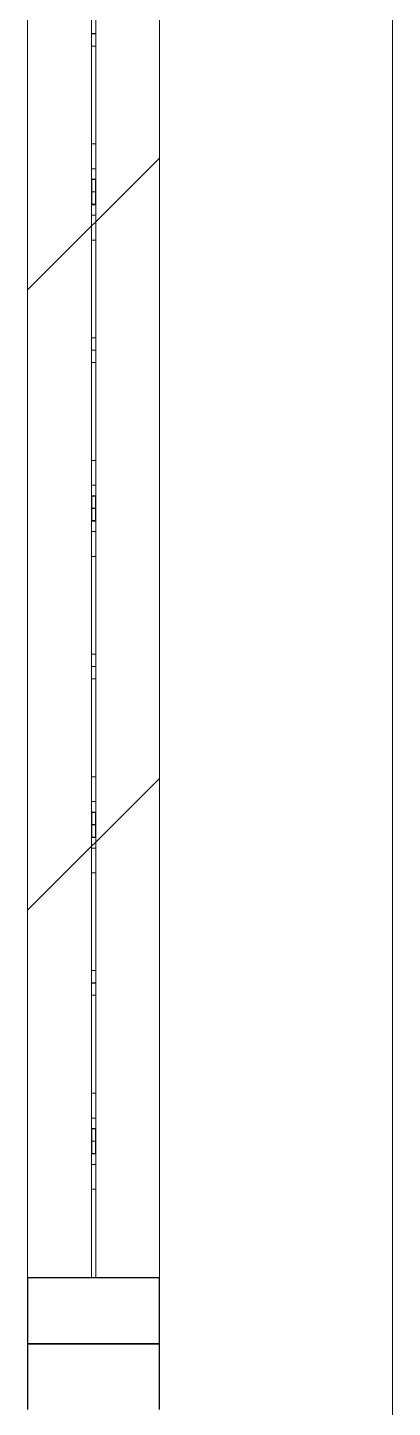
# Model space of a CAD drawing. Header units: millimetres. Extents: x -4948 to 42228, y -4856 to 69378.
# Drawn here: x -1136 to -970, y 22113 to 22742 of the extents above; entities that cross this region are included whole.
import ezdxf

# ---------------------------------------------------------------- set-up
doc = ezdxf.new("R2010")
doc.units = ezdxf.units.MM
doc.layers.add('A-FLOR', color=192, linetype='Continuous', lineweight=13)
doc.layers.add('A-GLAZ-CWMG', color=51, linetype='Continuous', lineweight=9)
pattern_1 = [(45, (0, 0), (-141.4214, 141.4214), [])]

# ---------------------------------------------------------------- blocks, each defined once
blk = doc.blocks.new('27ELB-RD-AR-0000-BIM_rvt-1-1 этаж отм_ _0_000 лотки')
at = {"layer": 'A-GLAZ-CWMG'}
h = blk.add_hatch(dxfattribs=at)
h.set_pattern_fill('FP_13', color=252, style=0, pattern_type=2)
h.set_pattern_definition(pattern_1)
h.paths.add_polyline_path([(-1076.26, 22620.87), (-1076.26, 22713.32), (-1136.26, 22713.32), (-1136.26, 22620.87), (-1084.48, 22620.87)], flags=0)
h = blk.add_hatch(dxfattribs=at)
h.set_pattern_fill('FP_3', color=252, style=0, pattern_type=2)
h.set_pattern_definition(pattern_1)
h.paths.add_polyline_path([(-1076.26, 22332.42), (-1076.26, 22424.88), (-1136.26, 22424.88), (-1136.26, 22332.42), (-1084.48, 22332.42)], flags=0)
at = {"layer": 'A-FLOR', "color": 252, "lineweight": 9}
blk.add_line((-970.26, 18605.6), (-970.26, 24778.6), dxfattribs=at)
at = {"layer": 'A-GLAZ-CWMG', "color": 252}
for p, q in [((-1107.26, 22742.03), (-1107.26, 22814.15)), ((-1107.26, 22742.03), (-1107.26, 22814.15)), ((-1107.26, 22742.03), (-1107.26, 22814.15)), ((-1107.26, 22742.03), (-1107.26, 22814.15)), ((-1107.26, 22742.03), (-1107.26, 22814.15)), ((-1105.26, 22814.15), (-1105.26, 22742.03)), ((-1105.26, 22814.15), (-1105.26, 22742.03)), ((-1105.26, 22814.15), (-1105.26, 22742.03)), ((-1105.26, 22814.15), (-1105.26, 22742.03)), ((-1105.26, 22814.15), (-1105.26, 22742.03)), ((-1107.26, 22739.21), (-1107.26, 22805.74)), ((-1107.26, 22739.21), (-1107.26, 22805.74)), ((-1107.26, 22739.21), (-1107.26, 22805.74)), ((-1107.26, 22739.21), (-1107.26, 22805.74)), ((-1107.26, 22739.21), (-1107.26, 22805.74)), ((-1107.26, 22739.21), (-1107.26, 22805.74)), ((-1107.26, 22739.21), (-1107.26, 22805.74)), ((-1107.26, 22739.21), (-1107.26, 22805.74)), ((-1105.26, 22805.74), (-1105.26, 22739.21)), ((-1105.26, 22805.74), (-1105.26, 22739.21)), ((-1105.26, 22805.74), (-1105.26, 22739.21)), ((-1105.26, 22805.74), (-1105.26, 22739.21)), ((-1105.26, 22805.74), (-1105.26, 22739.21)), ((-1105.26, 22805.74), (-1105.26, 22739.21)), ((-1105.26, 22805.74), (-1105.26, 22739.21)), ((-1105.26, 22805.74), (-1105.26, 22739.21)), ((-1136.26, 22713.32), (-1136.26, 22765.09)), ((-1076.26, 22713.32), (-1076.26, 22765.09)), ((-1107.26, 22672.75), (-1107.26, 22742.03)), ((-1107.26, 22669.92), (-1107.26, 22742.03)), ((-1107.26, 22669.92), (-1107.26, 22742.03)), ((-1107.26, 22669.92), (-1107.26, 22742.03)), ((-1107.26, 22669.92), (-1107.26, 22742.03)), ((-1107.26, 22669.92), (-1107.26, 22742.03)), ((-1107.26, 22669.92), (-1107.26, 22742.03)), ((-1107.26, 22669.92), (-1107.26, 22742.03)), ((-1105.26, 22739.28), (-1107.26, 22739.28)), ((-1107.26, 22739.28), (-1107.26, 22733.63)), ((-1105.26, 22739.28), (-1107.26, 22739.28)), ((-1107.26, 22739.28), (-1107.26, 22733.63)), ((-1105.26, 22739.28), (-1107.26, 22739.28)), ((-1107.26, 22739.28), (-1107.26, 22733.63)), ((-1105.26, 22739.28), (-1107.26, 22739.28)), ((-1107.26, 22739.28), (-1107.26, 22733.63)), ((-1105.26, 22739.28), (-1107.26, 22739.28)), ((-1107.26, 22739.28), (-1107.26, 22733.63)), ((-1105.26, 22739.28), (-1107.26, 22739.28)), ((-1107.26, 22739.28), (-1107.26, 22733.63)), ((-1105.26, 22739.28), (-1107.26, 22739.28)), ((-1107.26, 22739.28), (-1107.26, 22733.63)), ((-1105.26, 22739.28), (-1107.26, 22739.28)), ((-1107.26, 22739.28), (-1107.26, 22733.63)), ((-1105.26, 22739.21), (-1107.26, 22739.21)), ((-1105.26, 22739.21), (-1107.26, 22739.21)), ((-1105.26, 22739.21), (-1107.26, 22739.21)), ((-1105.26, 22739.21), (-1107.26, 22739.21)), ((-1105.26, 22739.21), (-1107.26, 22739.21)), ((-1105.26, 22739.21), (-1107.26, 22739.21)), ((-1105.26, 22739.21), (-1107.26, 22739.21)), ((-1105.26, 22739.21), (-1107.26, 22739.21)), ((-1105.26, 22742.03), (-1105.26, 22672.75)), ((-1105.26, 22742.03), (-1105.26, 22669.92)), ((-1105.26, 22742.03), (-1105.26, 22669.92)), ((-1105.26, 22742.03), (-1105.26, 22669.92)), ((-1105.26, 22742.03), (-1105.26, 22669.92)), ((-1105.26, 22742.03), (-1105.26, 22669.92)), ((-1105.26, 22742.03), (-1105.26, 22669.92)), ((-1105.26, 22742.03), (-1105.26, 22669.92)), ((-1105.26, 22733.63), (-1105.26, 22739.28)), ((-1105.26, 22733.63), (-1105.26, 22739.28)), ((-1105.26, 22733.63), (-1105.26, 22739.28)), ((-1105.26, 22733.63), (-1105.26, 22739.28)), ((-1105.26, 22733.63), (-1105.26, 22739.28)), ((-1105.26, 22733.63), (-1105.26, 22739.28)), ((-1105.26, 22733.63), (-1105.26, 22739.28)), ((-1105.26, 22733.63), (-1105.26, 22739.28)), ((-1107.26, 22733.63), (-1105.26, 22733.63)), ((-1107.26, 22667.1), (-1107.26, 22733.63)), ((-1107.26, 22733.63), (-1105.26, 22733.63)), ((-1107.26, 22667.1), (-1107.26, 22733.63)), ((-1107.26, 22733.63), (-1105.26, 22733.63)), ((-1107.26, 22667.1), (-1107.26, 22733.63)), ((-1107.26, 22733.63), (-1105.26, 22733.63)), ((-1107.26, 22667.1), (-1107.26, 22733.63)), ((-1107.26, 22733.63), (-1105.26, 22733.63)), ((-1107.26, 22667.1), (-1107.26, 22733.63)), ((-1107.26, 22733.63), (-1105.26, 22733.63)), ((-1107.26, 22667.1), (-1107.26, 22733.63)), ((-1107.26, 22733.63), (-1105.26, 22733.63)), ((-1107.26, 22667.1), (-1107.26, 22733.63)), ((-1107.26, 22733.63), (-1105.26, 22733.63)), ((-1107.26, 22667.1), (-1107.26, 22733.63)), ((-1105.26, 22733.63), (-1105.26, 22667.1)), ((-1105.26, 22733.63), (-1105.26, 22667.1)), ((-1105.26, 22733.63), (-1105.26, 22667.1)), ((-1105.26, 22733.63), (-1105.26, 22667.1)), ((-1105.26, 22733.63), (-1105.26, 22667.1)), ((-1105.26, 22733.63), (-1105.26, 22667.1)), ((-1105.26, 22733.63), (-1105.26, 22667.1)), ((-1105.26, 22733.63), (-1105.26, 22667.1)), ((-1136.26, 22620.87), (-1136.26, 22713.32)), ((-1076.26, 22620.87), (-1076.26, 22713.32)), ((-1107.26, 22669.92), (-1107.26, 22688.98)), ((-1105.26, 22688.98), (-1107.26, 22688.98)), ((-1105.26, 22688.98), (-1105.26, 22669.92)), ((-1107.26, 22677.67), (-1105.26, 22677.67)), ((-1107.26, 22672.75), (-1105.26, 22672.75)), ((-1107.26, 22672.75), (-1105.26, 22672.75)), ((-1107.26, 22672.75), (-1105.26, 22672.75)), ((-1107.26, 22672.75), (-1105.26, 22672.75)), ((-1107.26, 22672.75), (-1105.26, 22672.75)), ((-1107.26, 22672.75), (-1105.26, 22672.75)), ((-1107.26, 22672.75), (-1105.26, 22672.75)), ((-1107.26, 22672.75), (-1105.26, 22672.75)), ((-1107.26, 22597.81), (-1107.26, 22669.92)), ((-1107.26, 22597.81), (-1107.26, 22669.92)), ((-1107.26, 22597.81), (-1107.26, 22669.92)), ((-1107.26, 22597.81), (-1107.26, 22669.92)), ((-1107.26, 22597.81), (-1107.26, 22669.92)), ((-1107.26, 22597.81), (-1107.26, 22669.92)), ((-1107.26, 22597.81), (-1107.26, 22669.92)), ((-1107.26, 22597.81), (-1107.26, 22669.92)), ((-1105.26, 22667.17), (-1107.26, 22667.17)), ((-1107.26, 22667.17), (-1107.26, 22661.51)), ((-1105.26, 22667.17), (-1107.26, 22667.17)), ((-1107.26, 22667.17), (-1107.26, 22661.51)), ((-1105.26, 22667.17), (-1107.26, 22667.17)), ((-1107.26, 22667.17), (-1107.26, 22661.51)), ((-1105.26, 22667.17), (-1107.26, 22667.17)), ((-1107.26, 22667.17), (-1107.26, 22661.51)), ((-1105.26, 22667.17), (-1107.26, 22667.17)), ((-1107.26, 22667.17), (-1107.26, 22661.51)), ((-1105.26, 22667.17), (-1107.26, 22667.17)), ((-1107.26, 22667.17), (-1107.26, 22661.51)), ((-1105.26, 22667.17), (-1107.26, 22667.17)), ((-1107.26, 22667.17), (-1107.26, 22661.51)), ((-1105.26, 22667.17), (-1107.26, 22667.17)), ((-1107.26, 22667.17), (-1107.26, 22661.51)), ((-1105.26, 22667.1), (-1107.26, 22667.1)), ((-1105.26, 22667.1), (-1107.26, 22667.1)), ((-1105.26, 22667.1), (-1107.26, 22667.1)), ((-1105.26, 22667.1), (-1107.26, 22667.1)), ((-1105.26, 22667.1), (-1107.26, 22667.1)), ((-1105.26, 22667.1), (-1107.26, 22667.1)), ((-1105.26, 22667.1), (-1107.26, 22667.1)), ((-1105.26, 22667.1), (-1107.26, 22667.1)), ((-1105.26, 22667.1), (-1107.26, 22667.1)), ((-1107.26, 22667.1), (-1107.26, 22661.44)), ((-1105.26, 22669.92), (-1105.26, 22597.81)), ((-1105.26, 22669.92), (-1105.26, 22597.81)), ((-1105.26, 22669.92), (-1105.26, 22597.81)), ((-1105.26, 22669.92), (-1105.26, 22597.81)), ((-1105.26, 22669.92), (-1105.26, 22597.81)), ((-1105.26, 22669.92), (-1105.26, 22597.81)), ((-1105.26, 22669.92), (-1105.26, 22597.81)), ((-1105.26, 22669.92), (-1105.26, 22597.81)), ((-1105.26, 22661.51), (-1105.26, 22667.17)), ((-1105.26, 22661.51), (-1105.26, 22667.17)), ((-1105.26, 22661.51), (-1105.26, 22667.17)), ((-1105.26, 22661.51), (-1105.26, 22667.17)), ((-1105.26, 22661.51), (-1105.26, 22667.17)), ((-1105.26, 22661.51), (-1105.26, 22667.17)), ((-1105.26, 22661.51), (-1105.26, 22667.17)), ((-1105.26, 22661.51), (-1105.26, 22667.17)), ((-1105.26, 22661.44), (-1105.26, 22667.1)), ((-1107.26, 22661.51), (-1105.26, 22661.51)), ((-1107.26, 22594.99), (-1107.26, 22661.51)), ((-1107.26, 22661.51), (-1105.26, 22661.51)), ((-1107.26, 22594.99), (-1107.26, 22661.51)), ((-1107.26, 22661.51), (-1105.26, 22661.51)), ((-1107.26, 22594.99), (-1107.26, 22661.51)), ((-1107.26, 22661.51), (-1105.26, 22661.51)), ((-1107.26, 22594.99), (-1107.26, 22661.51)), ((-1107.26, 22661.51), (-1105.26, 22661.51)), ((-1107.26, 22594.99), (-1107.26, 22661.51)), ((-1107.26, 22661.51), (-1105.26, 22661.51)), ((-1107.26, 22594.99), (-1107.26, 22661.51)), ((-1107.26, 22661.51), (-1105.26, 22661.51)), ((-1107.26, 22594.99), (-1107.26, 22661.51)), ((-1107.26, 22661.51), (-1105.26, 22661.51)), ((-1107.26, 22594.99), (-1107.26, 22661.51)), ((-1107.26, 22661.44), (-1105.26, 22661.44)), ((-1107.26, 22645.21), (-1107.26, 22661.44)), ((-1105.26, 22661.51), (-1105.26, 22594.99)), ((-1105.26, 22661.51), (-1105.26, 22594.99)), ((-1105.26, 22661.51), (-1105.26, 22594.99)), ((-1105.26, 22661.51), (-1105.26, 22594.99)), ((-1105.26, 22661.51), (-1105.26, 22594.99)), ((-1105.26, 22661.51), (-1105.26, 22594.99)), ((-1105.26, 22661.51), (-1105.26, 22594.99)), ((-1105.26, 22661.51), (-1105.26, 22594.99)), ((-1105.26, 22661.44), (-1105.26, 22645.21)), ((-1105.26, 22656.52), (-1107.26, 22656.52)), ((-1107.26, 22645.21), (-1105.26, 22645.21)), ((-1136.26, 22569.1), (-1136.26, 22620.87)), ((-1076.26, 22569.1), (-1076.26, 22620.87)), ((-1107.26, 22600.64), (-1105.26, 22600.64)), ((-1107.26, 22600.64), (-1105.26, 22600.64)), ((-1107.26, 22600.64), (-1105.26, 22600.64)), ((-1107.26, 22600.64), (-1105.26, 22600.64)), ((-1107.26, 22600.64), (-1105.26, 22600.64)), ((-1107.26, 22600.64), (-1105.26, 22600.64)), ((-1107.26, 22600.64), (-1105.26, 22600.64)), ((-1107.26, 22600.64), (-1105.26, 22600.64)), ((-1107.26, 22528.53), (-1107.26, 22597.81)), ((-1107.26, 22525.7), (-1107.26, 22597.81)), ((-1107.26, 22525.7), (-1107.26, 22597.81)), ((-1107.26, 22525.7), (-1107.26, 22597.81)), ((-1107.26, 22525.7), (-1107.26, 22597.81)), ((-1107.26, 22525.7), (-1107.26, 22597.81)), ((-1107.26, 22525.7), (-1107.26, 22597.81)), ((-1107.26, 22525.7), (-1107.26, 22597.81)), ((-1105.26, 22597.81), (-1105.26, 22528.53)), ((-1105.26, 22597.81), (-1105.26, 22525.7)), ((-1105.26, 22597.81), (-1105.26, 22525.7)), ((-1105.26, 22597.81), (-1105.26, 22525.7)), ((-1105.26, 22597.81), (-1105.26, 22525.7)), ((-1105.26, 22597.81), (-1105.26, 22525.7)), ((-1105.26, 22597.81), (-1105.26, 22525.7)), ((-1105.26, 22597.81), (-1105.26, 22525.7)), ((-1105.26, 22595.06), (-1107.26, 22595.06)), ((-1107.26, 22595.06), (-1107.26, 22589.4)), ((-1105.26, 22595.06), (-1107.26, 22595.06)), ((-1107.26, 22595.06), (-1107.26, 22589.4)), ((-1105.26, 22595.06), (-1107.26, 22595.06)), ((-1107.26, 22595.06), (-1107.26, 22589.4)), ((-1105.26, 22595.06), (-1107.26, 22595.06)), ((-1107.26, 22595.06), (-1107.26, 22589.4)), ((-1105.26, 22595.06), (-1107.26, 22595.06)), ((-1107.26, 22595.06), (-1107.26, 22589.4)), ((-1105.26, 22595.06), (-1107.26, 22595.06)), ((-1107.26, 22595.06), (-1107.26, 22589.4)), ((-1105.26, 22595.06), (-1107.26, 22595.06)), ((-1107.26, 22595.06), (-1107.26, 22589.4)), ((-1105.26, 22595.06), (-1107.26, 22595.06)), ((-1107.26, 22595.06), (-1107.26, 22589.4)), ((-1105.26, 22594.99), (-1107.26, 22594.99)), ((-1105.26, 22594.99), (-1107.26, 22594.99)), ((-1105.26, 22594.99), (-1107.26, 22594.99)), ((-1105.26, 22594.99), (-1107.26, 22594.99)), ((-1105.26, 22594.99), (-1107.26, 22594.99)), ((-1105.26, 22594.99), (-1107.26, 22594.99)), ((-1105.26, 22594.99), (-1107.26, 22594.99)), ((-1105.26, 22594.99), (-1107.26, 22594.99)), ((-1105.26, 22589.4), (-1105.26, 22595.06)), ((-1105.26, 22589.4), (-1105.26, 22595.06)), ((-1105.26, 22589.4), (-1105.26, 22595.06)), ((-1105.26, 22589.4), (-1105.26, 22595.06)), ((-1105.26, 22589.4), (-1105.26, 22595.06)), ((-1105.26, 22589.4), (-1105.26, 22595.06)), ((-1105.26, 22589.4), (-1105.26, 22595.06)), ((-1105.26, 22589.4), (-1105.26, 22595.06)), ((-1107.26, 22589.4), (-1105.26, 22589.4)), ((-1107.26, 22522.87), (-1107.26, 22589.4)), ((-1107.26, 22589.4), (-1105.26, 22589.4)), ((-1107.26, 22522.87), (-1107.26, 22589.4)), ((-1107.26, 22589.4), (-1105.26, 22589.4)), ((-1107.26, 22522.87), (-1107.26, 22589.4)), ((-1107.26, 22589.4), (-1105.26, 22589.4)), ((-1107.26, 22522.87), (-1107.26, 22589.4)), ((-1107.26, 22589.4), (-1105.26, 22589.4)), ((-1107.26, 22522.87), (-1107.26, 22589.4)), ((-1107.26, 22589.4), (-1105.26, 22589.4)), ((-1107.26, 22522.87), (-1107.26, 22589.4)), ((-1107.26, 22589.4), (-1105.26, 22589.4)), ((-1107.26, 22522.87), (-1107.26, 22589.4)), ((-1107.26, 22589.4), (-1105.26, 22589.4)), ((-1107.26, 22522.87), (-1107.26, 22589.4)), ((-1105.26, 22589.4), (-1105.26, 22522.87)), ((-1105.26, 22589.4), (-1105.26, 22522.87)), ((-1105.26, 22589.4), (-1105.26, 22522.87)), ((-1105.26, 22589.4), (-1105.26, 22522.87)), ((-1105.26, 22589.4), (-1105.26, 22522.87)), ((-1105.26, 22589.4), (-1105.26, 22522.87)), ((-1105.26, 22589.4), (-1105.26, 22522.87)), ((-1105.26, 22589.4), (-1105.26, 22522.87)), ((-1136.26, 22476.65), (-1136.26, 22569.1)), ((-1076.26, 22476.65), (-1076.26, 22569.1)), ((-1107.26, 22525.7), (-1107.26, 22544.76)), ((-1105.26, 22544.76), (-1107.26, 22544.76)), ((-1105.26, 22544.76), (-1105.26, 22525.7)), ((-1107.26, 22533.45), (-1105.26, 22533.45)), ((-1107.26, 22528.53), (-1105.26, 22528.53)), ((-1107.26, 22528.53), (-1105.26, 22528.53)), ((-1107.26, 22528.53), (-1105.26, 22528.53)), ((-1107.26, 22528.53), (-1105.26, 22528.53)), ((-1107.26, 22528.53), (-1105.26, 22528.53)), ((-1107.26, 22528.53), (-1105.26, 22528.53)), ((-1107.26, 22528.53), (-1105.26, 22528.53)), ((-1107.26, 22528.53), (-1105.26, 22528.53)), ((-1107.26, 22453.59), (-1107.26, 22525.7)), ((-1107.26, 22453.59), (-1107.26, 22525.7)), ((-1107.26, 22453.59), (-1107.26, 22525.7)), ((-1107.26, 22453.59), (-1107.26, 22525.7)), ((-1107.26, 22453.59), (-1107.26, 22525.7)), ((-1107.26, 22453.59), (-1107.26, 22525.7)), ((-1107.26, 22453.59), (-1107.26, 22525.7)), ((-1107.26, 22453.59), (-1107.26, 22525.7)), ((-1105.26, 22522.95), (-1107.26, 22522.95)), ((-1107.26, 22522.95), (-1107.26, 22517.29)), ((-1105.26, 22522.95), (-1107.26, 22522.95)), ((-1107.26, 22522.95), (-1107.26, 22517.29)), ((-1105.26, 22522.95), (-1107.26, 22522.95)), ((-1107.26, 22522.95), (-1107.26, 22517.29)), ((-1105.26, 22522.95), (-1107.26, 22522.95)), ((-1107.26, 22522.95), (-1107.26, 22517.29)), ((-1105.26, 22522.95), (-1107.26, 22522.95)), ((-1107.26, 22522.95), (-1107.26, 22517.29)), ((-1105.26, 22522.95), (-1107.26, 22522.95)), ((-1107.26, 22522.95), (-1107.26, 22517.29)), ((-1105.26, 22522.95), (-1107.26, 22522.95)), ((-1107.26, 22522.95), (-1107.26, 22517.29)), ((-1105.26, 22522.95), (-1107.26, 22522.95)), ((-1107.26, 22522.95), (-1107.26, 22517.29)), ((-1105.26, 22522.87), (-1107.26, 22522.87)), ((-1105.26, 22522.87), (-1107.26, 22522.87)), ((-1105.26, 22522.87), (-1107.26, 22522.87)), ((-1105.26, 22522.87), (-1107.26, 22522.87)), ((-1105.26, 22522.87), (-1107.26, 22522.87)), ((-1105.26, 22522.87), (-1107.26, 22522.87)), ((-1105.26, 22522.87), (-1107.26, 22522.87)), ((-1105.26, 22522.87), (-1107.26, 22522.87)), ((-1105.26, 22522.87), (-1107.26, 22522.87)), ((-1107.26, 22522.87), (-1107.26, 22517.22)), ((-1105.26, 22525.7), (-1105.26, 22453.59)), ((-1105.26, 22525.7), (-1105.26, 22453.59)), ((-1105.26, 22525.7), (-1105.26, 22453.59)), ((-1105.26, 22525.7), (-1105.26, 22453.59)), ((-1105.26, 22525.7), (-1105.26, 22453.59)), ((-1105.26, 22525.7), (-1105.26, 22453.59)), ((-1105.26, 22525.7), (-1105.26, 22453.59)), ((-1105.26, 22525.7), (-1105.26, 22453.59)), ((-1105.26, 22517.29), (-1105.26, 22522.95)), ((-1105.26, 22517.29), (-1105.26, 22522.95)), ((-1105.26, 22517.29), (-1105.26, 22522.95)), ((-1105.26, 22517.29), (-1105.26, 22522.95)), ((-1105.26, 22517.29), (-1105.26, 22522.95)), ((-1105.26, 22517.29), (-1105.26, 22522.95)), ((-1105.26, 22517.29), (-1105.26, 22522.95)), ((-1105.26, 22517.29), (-1105.26, 22522.95)), ((-1105.26, 22517.22), (-1105.26, 22522.87)), ((-1107.26, 22517.29), (-1105.26, 22517.29)), ((-1107.26, 22450.76), (-1107.26, 22517.29)), ((-1107.26, 22517.29), (-1105.26, 22517.29)), ((-1107.26, 22450.76), (-1107.26, 22517.29)), ((-1107.26, 22517.29), (-1105.26, 22517.29)), ((-1107.26, 22450.76), (-1107.26, 22517.29)), ((-1107.26, 22517.29), (-1105.26, 22517.29)), ((-1107.26, 22450.76), (-1107.26, 22517.29)), ((-1107.26, 22517.29), (-1105.26, 22517.29)), ((-1107.26, 22450.76), (-1107.26, 22517.29)), ((-1107.26, 22517.29), (-1105.26, 22517.29)), ((-1107.26, 22450.76), (-1107.26, 22517.29)), ((-1107.26, 22517.29), (-1105.26, 22517.29)), ((-1107.26, 22450.76), (-1107.26, 22517.29)), ((-1107.26, 22517.29), (-1105.26, 22517.29)), ((-1107.26, 22450.76), (-1107.26, 22517.29)), ((-1107.26, 22517.22), (-1105.26, 22517.22)), ((-1107.26, 22500.99), (-1107.26, 22517.22)), ((-1105.26, 22517.29), (-1105.26, 22450.76)), ((-1105.26, 22517.29), (-1105.26, 22450.76)), ((-1105.26, 22517.29), (-1105.26, 22450.76)), ((-1105.26, 22517.29), (-1105.26, 22450.76)), ((-1105.26, 22517.29), (-1105.26, 22450.76)), ((-1105.26, 22517.29), (-1105.26, 22450.76)), ((-1105.26, 22517.29), (-1105.26, 22450.76)), ((-1105.26, 22517.29), (-1105.26, 22450.76)), ((-1105.26, 22517.22), (-1105.26, 22500.99)), ((-1105.26, 22512.3), (-1107.26, 22512.3)), ((-1107.26, 22500.99), (-1105.26, 22500.99)), ((-1136.26, 22424.88), (-1136.26, 22476.65)), ((-1076.26, 22424.88), (-1076.26, 22476.65)), ((-1107.26, 22456.42), (-1105.26, 22456.42)), ((-1107.26, 22456.42), (-1105.26, 22456.42)), ((-1107.26, 22456.42), (-1105.26, 22456.42)), ((-1107.26, 22456.42), (-1105.26, 22456.42)), ((-1107.26, 22456.42), (-1105.26, 22456.42)), ((-1107.26, 22456.42), (-1105.26, 22456.42)), ((-1107.26, 22456.42), (-1105.26, 22456.42)), ((-1107.26, 22456.42), (-1105.26, 22456.42)), ((-1107.26, 22384.31), (-1107.26, 22453.59)), ((-1107.26, 22381.48), (-1107.26, 22453.59)), ((-1107.26, 22381.48), (-1107.26, 22453.59)), ((-1107.26, 22381.48), (-1107.26, 22453.59)), ((-1107.26, 22381.48), (-1107.26, 22453.59)), ((-1107.26, 22381.48), (-1107.26, 22453.59)), ((-1107.26, 22381.48), (-1107.26, 22453.59)), ((-1107.26, 22381.48), (-1107.26, 22453.59)), ((-1105.26, 22453.59), (-1105.26, 22384.31)), ((-1105.26, 22453.59), (-1105.26, 22381.48)), ((-1105.26, 22453.59), (-1105.26, 22381.48)), ((-1105.26, 22453.59), (-1105.26, 22381.48)), ((-1105.26, 22453.59), (-1105.26, 22381.48)), ((-1105.26, 22453.59), (-1105.26, 22381.48)), ((-1105.26, 22453.59), (-1105.26, 22381.48)), ((-1105.26, 22453.59), (-1105.26, 22381.48)), ((-1105.26, 22450.84), (-1107.26, 22450.84)), ((-1107.26, 22450.84), (-1107.26, 22445.18)), ((-1105.26, 22450.84), (-1107.26, 22450.84)), ((-1107.26, 22450.84), (-1107.26, 22445.18)), ((-1105.26, 22450.84), (-1107.26, 22450.84)), ((-1107.26, 22450.84), (-1107.26, 22445.18)), ((-1105.26, 22450.84), (-1107.26, 22450.84)), ((-1107.26, 22450.84), (-1107.26, 22445.18)), ((-1105.26, 22450.84), (-1107.26, 22450.84)), ((-1107.26, 22450.84), (-1107.26, 22445.18)), ((-1105.26, 22450.84), (-1107.26, 22450.84)), ((-1107.26, 22450.84), (-1107.26, 22445.18)), ((-1105.26, 22450.84), (-1107.26, 22450.84)), ((-1107.26, 22450.84), (-1107.26, 22445.18)), ((-1105.26, 22450.84), (-1107.26, 22450.84)), ((-1107.26, 22450.84), (-1107.26, 22445.18)), ((-1105.26, 22450.76), (-1107.26, 22450.76)), ((-1105.26, 22450.76), (-1107.26, 22450.76)), ((-1105.26, 22450.76), (-1107.26, 22450.76)), ((-1105.26, 22450.76), (-1107.26, 22450.76)), ((-1105.26, 22450.76), (-1107.26, 22450.76)), ((-1105.26, 22450.76), (-1107.26, 22450.76)), ((-1105.26, 22450.76), (-1107.26, 22450.76)), ((-1105.26, 22450.76), (-1107.26, 22450.76)), ((-1105.26, 22445.18), (-1105.26, 22450.84)), ((-1105.26, 22445.18), (-1105.26, 22450.84)), ((-1105.26, 22445.18), (-1105.26, 22450.84)), ((-1105.26, 22445.18), (-1105.26, 22450.84)), ((-1105.26, 22445.18), (-1105.26, 22450.84)), ((-1105.26, 22445.18), (-1105.26, 22450.84)), ((-1105.26, 22445.18), (-1105.26, 22450.84)), ((-1105.26, 22445.18), (-1105.26, 22450.84)), ((-1107.26, 22445.18), (-1105.26, 22445.18)), ((-1107.26, 22378.65), (-1107.26, 22445.18)), ((-1107.26, 22445.18), (-1105.26, 22445.18)), ((-1107.26, 22378.65), (-1107.26, 22445.18)), ((-1107.26, 22445.18), (-1105.26, 22445.18)), ((-1107.26, 22378.65), (-1107.26, 22445.18)), ((-1107.26, 22445.18), (-1105.26, 22445.18)), ((-1107.26, 22378.65), (-1107.26, 22445.18)), ((-1107.26, 22445.18), (-1105.26, 22445.18)), ((-1107.26, 22378.65), (-1107.26, 22445.18)), ((-1107.26, 22445.18), (-1105.26, 22445.18)), ((-1107.26, 22378.65), (-1107.26, 22445.18)), ((-1107.26, 22445.18), (-1105.26, 22445.18)), ((-1107.26, 22378.65), (-1107.26, 22445.18)), ((-1107.26, 22445.18), (-1105.26, 22445.18)), ((-1107.26, 22378.65), (-1107.26, 22445.18)), ((-1105.26, 22445.18), (-1105.26, 22378.65)), ((-1105.26, 22445.18), (-1105.26, 22378.65)), ((-1105.26, 22445.18), (-1105.26, 22378.65)), ((-1105.26, 22445.18), (-1105.26, 22378.65)), ((-1105.26, 22445.18), (-1105.26, 22378.65)), ((-1105.26, 22445.18), (-1105.26, 22378.65)), ((-1105.26, 22445.18), (-1105.26, 22378.65)), ((-1105.26, 22445.18), (-1105.26, 22378.65)), ((-1136.26, 22332.42), (-1136.26, 22424.88)), ((-1076.26, 22332.42), (-1076.26, 22424.88)), ((-1107.26, 22381.48), (-1107.26, 22400.54)), ((-1105.26, 22400.54), (-1107.26, 22400.54)), ((-1105.26, 22400.54), (-1105.26, 22381.48)), ((-1107.26, 22389.22), (-1105.26, 22389.22)), ((-1107.26, 22384.31), (-1105.26, 22384.31)), ((-1107.26, 22384.31), (-1105.26, 22384.31)), ((-1107.26, 22384.31), (-1105.26, 22384.31)), ((-1107.26, 22384.31), (-1105.26, 22384.31)), ((-1107.26, 22384.31), (-1105.26, 22384.31)), ((-1107.26, 22384.31), (-1105.26, 22384.31)), ((-1107.26, 22384.31), (-1105.26, 22384.31)), ((-1107.26, 22384.31), (-1105.26, 22384.31)), ((-1107.26, 22309.37), (-1107.26, 22381.48)), ((-1107.26, 22309.37), (-1107.26, 22381.48)), ((-1107.26, 22309.37), (-1107.26, 22381.48)), ((-1107.26, 22309.37), (-1107.26, 22381.48)), ((-1107.26, 22309.37), (-1107.26, 22381.48)), ((-1107.26, 22309.37), (-1107.26, 22381.48)), ((-1107.26, 22309.37), (-1107.26, 22381.48)), ((-1107.26, 22309.37), (-1107.26, 22381.48)), ((-1105.26, 22378.73), (-1107.26, 22378.73)), ((-1107.26, 22378.73), (-1107.26, 22373.07)), ((-1105.26, 22378.73), (-1107.26, 22378.73)), ((-1107.26, 22378.73), (-1107.26, 22373.07)), ((-1105.26, 22378.73), (-1107.26, 22378.73)), ((-1107.26, 22378.73), (-1107.26, 22373.07)), ((-1105.26, 22378.73), (-1107.26, 22378.73)), ((-1107.26, 22378.73), (-1107.26, 22373.07)), ((-1105.26, 22378.73), (-1107.26, 22378.73)), ((-1107.26, 22378.73), (-1107.26, 22373.07)), ((-1105.26, 22378.73), (-1107.26, 22378.73)), ((-1107.26, 22378.73), (-1107.26, 22373.07)), ((-1105.26, 22378.73), (-1107.26, 22378.73)), ((-1107.26, 22378.73), (-1107.26, 22373.07)), ((-1105.26, 22378.73), (-1107.26, 22378.73)), ((-1107.26, 22378.73), (-1107.26, 22373.07)), ((-1105.26, 22378.65), (-1107.26, 22378.65)), ((-1105.26, 22378.65), (-1107.26, 22378.65)), ((-1105.26, 22378.65), (-1107.26, 22378.65)), ((-1105.26, 22378.65), (-1107.26, 22378.65)), ((-1105.26, 22378.65), (-1107.26, 22378.65)), ((-1105.26, 22378.65), (-1107.26, 22378.65)), ((-1105.26, 22378.65), (-1107.26, 22378.65)), ((-1105.26, 22378.65), (-1107.26, 22378.65)), ((-1105.26, 22378.65), (-1107.26, 22378.65)), ((-1107.26, 22378.65), (-1107.26, 22373)), ((-1105.26, 22381.48), (-1105.26, 22309.37)), ((-1105.26, 22381.48), (-1105.26, 22309.37)), ((-1105.26, 22381.48), (-1105.26, 22309.37)), ((-1105.26, 22381.48), (-1105.26, 22309.37)), ((-1105.26, 22381.48), (-1105.26, 22309.37)), ((-1105.26, 22381.48), (-1105.26, 22309.37)), ((-1105.26, 22381.48), (-1105.26, 22309.37)), ((-1105.26, 22381.48), (-1105.26, 22309.37)), ((-1105.26, 22373.07), (-1105.26, 22378.73)), ((-1105.26, 22373.07), (-1105.26, 22378.73)), ((-1105.26, 22373.07), (-1105.26, 22378.73)), ((-1105.26, 22373.07), (-1105.26, 22378.73)), ((-1105.26, 22373.07), (-1105.26, 22378.73)), ((-1105.26, 22373.07), (-1105.26, 22378.73)), ((-1105.26, 22373.07), (-1105.26, 22378.73)), ((-1105.26, 22373.07), (-1105.26, 22378.73)), ((-1105.26, 22373), (-1105.26, 22378.65)), ((-1107.26, 22373.07), (-1105.26, 22373.07)), ((-1107.26, 22306.54), (-1107.26, 22373.07)), ((-1107.26, 22373.07), (-1105.26, 22373.07)), ((-1107.26, 22306.54), (-1107.26, 22373.07)), ((-1107.26, 22373.07), (-1105.26, 22373.07)), ((-1107.26, 22306.54), (-1107.26, 22373.07)), ((-1107.26, 22373.07), (-1105.26, 22373.07)), ((-1107.26, 22306.54), (-1107.26, 22373.07)), ((-1107.26, 22373.07), (-1105.26, 22373.07)), ((-1107.26, 22306.54), (-1107.26, 22373.07)), ((-1107.26, 22373.07), (-1105.26, 22373.07)), ((-1107.26, 22306.54), (-1107.26, 22373.07)), ((-1107.26, 22373.07), (-1105.26, 22373.07)), ((-1107.26, 22306.54), (-1107.26, 22373.07)), ((-1107.26, 22373.07), (-1105.26, 22373.07)), ((-1107.26, 22306.54), (-1107.26, 22373.07)), ((-1107.26, 22373), (-1105.26, 22373)), ((-1107.26, 22356.77), (-1107.26, 22373)), ((-1105.26, 22373.07), (-1105.26, 22306.54)), ((-1105.26, 22373.07), (-1105.26, 22306.54)), ((-1105.26, 22373.07), (-1105.26, 22306.54)), ((-1105.26, 22373.07), (-1105.26, 22306.54)), ((-1105.26, 22373.07), (-1105.26, 22306.54)), ((-1105.26, 22373.07), (-1105.26, 22306.54)), ((-1105.26, 22373.07), (-1105.26, 22306.54)), ((-1105.26, 22373.07), (-1105.26, 22306.54)), ((-1105.26, 22373), (-1105.26, 22356.77)), ((-1105.26, 22368.08), (-1107.26, 22368.08)), ((-1107.26, 22356.77), (-1105.26, 22356.77)), ((-1136.26, 22280.66), (-1136.26, 22332.42)), ((-1076.26, 22280.66), (-1076.26, 22332.42)), ((-1107.26, 22312.2), (-1105.26, 22312.2)), ((-1107.26, 22312.2), (-1105.26, 22312.2)), ((-1107.26, 22312.2), (-1105.26, 22312.2)), ((-1107.26, 22312.2), (-1105.26, 22312.2)), ((-1107.26, 22312.2), (-1105.26, 22312.2)), ((-1107.26, 22312.2), (-1105.26, 22312.2)), ((-1107.26, 22312.2), (-1105.26, 22312.2)), ((-1107.26, 22312.2), (-1105.26, 22312.2)), ((-1107.26, 22240.09), (-1107.26, 22309.37)), ((-1107.26, 22237.26), (-1107.26, 22309.37)), ((-1107.26, 22237.26), (-1107.26, 22309.37)), ((-1107.26, 22237.26), (-1107.26, 22309.37)), ((-1107.26, 22237.26), (-1107.26, 22309.37)), ((-1107.26, 22237.26), (-1107.26, 22309.37)), ((-1107.26, 22237.26), (-1107.26, 22309.37)), ((-1107.26, 22237.26), (-1107.26, 22309.37)), ((-1105.26, 22309.37), (-1105.26, 22240.09)), ((-1105.26, 22309.37), (-1105.26, 22237.26)), ((-1105.26, 22309.37), (-1105.26, 22237.26)), ((-1105.26, 22309.37), (-1105.26, 22237.26)), ((-1105.26, 22309.37), (-1105.26, 22237.26)), ((-1105.26, 22309.37), (-1105.26, 22237.26)), ((-1105.26, 22309.37), (-1105.26, 22237.26)), ((-1105.26, 22309.37), (-1105.26, 22237.26)), ((-1105.26, 22306.62), (-1107.26, 22306.62)), ((-1107.26, 22306.62), (-1107.26, 22300.96)), ((-1105.26, 22306.62), (-1107.26, 22306.62)), ((-1107.26, 22306.62), (-1107.26, 22300.96)), ((-1105.26, 22306.62), (-1107.26, 22306.62)), ((-1107.26, 22306.62), (-1107.26, 22300.96)), ((-1105.26, 22306.62), (-1107.26, 22306.62)), ((-1107.26, 22306.62), (-1107.26, 22300.96)), ((-1105.26, 22306.62), (-1107.26, 22306.62)), ((-1107.26, 22306.62), (-1107.26, 22300.96)), ((-1105.26, 22306.62), (-1107.26, 22306.62)), ((-1107.26, 22306.62), (-1107.26, 22300.96)), ((-1105.26, 22306.62), (-1107.26, 22306.62)), ((-1107.26, 22306.62), (-1107.26, 22300.96)), ((-1105.26, 22306.62), (-1107.26, 22306.62)), ((-1107.26, 22306.62), (-1107.26, 22300.96)), ((-1105.26, 22306.54), (-1107.26, 22306.54)), ((-1105.26, 22306.54), (-1107.26, 22306.54)), ((-1105.26, 22306.54), (-1107.26, 22306.54)), ((-1105.26, 22306.54), (-1107.26, 22306.54)), ((-1105.26, 22306.54), (-1107.26, 22306.54)), ((-1105.26, 22306.54), (-1107.26, 22306.54)), ((-1105.26, 22306.54), (-1107.26, 22306.54)), ((-1105.26, 22306.54), (-1107.26, 22306.54)), ((-1105.26, 22300.96), (-1105.26, 22306.62)), ((-1105.26, 22300.96), (-1105.26, 22306.62)), ((-1105.26, 22300.96), (-1105.26, 22306.62)), ((-1105.26, 22300.96), (-1105.26, 22306.62)), ((-1105.26, 22300.96), (-1105.26, 22306.62)), ((-1105.26, 22300.96), (-1105.26, 22306.62)), ((-1105.26, 22300.96), (-1105.26, 22306.62)), ((-1105.26, 22300.96), (-1105.26, 22306.62)), ((-1107.26, 22300.96), (-1105.26, 22300.96)), ((-1107.26, 22234.43), (-1107.26, 22300.96)), ((-1107.26, 22300.96), (-1105.26, 22300.96)), ((-1107.26, 22234.43), (-1107.26, 22300.96)), ((-1107.26, 22300.96), (-1105.26, 22300.96)), ((-1107.26, 22234.43), (-1107.26, 22300.96)), ((-1107.26, 22300.96), (-1105.26, 22300.96)), ((-1107.26, 22234.43), (-1107.26, 22300.96)), ((-1107.26, 22300.96), (-1105.26, 22300.96)), ((-1107.26, 22234.43), (-1107.26, 22300.96)), ((-1107.26, 22300.96), (-1105.26, 22300.96)), ((-1107.26, 22234.43), (-1107.26, 22300.96)), ((-1107.26, 22300.96), (-1105.26, 22300.96)), ((-1107.26, 22234.43), (-1107.26, 22300.96)), ((-1107.26, 22300.96), (-1105.26, 22300.96)), ((-1107.26, 22234.43), (-1107.26, 22300.96)), ((-1105.26, 22300.96), (-1105.26, 22234.43)), ((-1105.26, 22300.96), (-1105.26, 22234.43)), ((-1105.26, 22300.96), (-1105.26, 22234.43)), ((-1105.26, 22300.96), (-1105.26, 22234.43)), ((-1105.26, 22300.96), (-1105.26, 22234.43)), ((-1105.26, 22300.96), (-1105.26, 22234.43)), ((-1105.26, 22300.96), (-1105.26, 22234.43)), ((-1105.26, 22300.96), (-1105.26, 22234.43)), ((-1136.26, 22188.2), (-1136.26, 22280.66)), ((-1076.26, 22188.2), (-1076.26, 22280.66)), ((-1107.26, 22237.26), (-1107.26, 22256.32)), ((-1105.26, 22256.32), (-1107.26, 22256.32)), ((-1105.26, 22256.32), (-1105.26, 22237.26)), ((-1107.26, 22245), (-1105.26, 22245)), ((-1107.26, 22240.09), (-1105.26, 22240.09)), ((-1107.26, 22240.09), (-1105.26, 22240.09)), ((-1107.26, 22240.09), (-1105.26, 22240.09)), ((-1107.26, 22240.09), (-1105.26, 22240.09)), ((-1107.26, 22240.09), (-1105.26, 22240.09)), ((-1107.26, 22240.09), (-1105.26, 22240.09)), ((-1107.26, 22240.09), (-1105.26, 22240.09)), ((-1107.26, 22240.09), (-1105.26, 22240.09)), ((-1107.26, 22172.1), (-1107.26, 22237.26)), ((-1107.26, 22172.1), (-1107.26, 22237.26)), ((-1107.26, 22172.1), (-1107.26, 22237.26)), ((-1107.26, 22172.1), (-1107.26, 22237.26)), ((-1107.26, 22172.1), (-1107.26, 22237.26)), ((-1107.26, 22172.1), (-1107.26, 22237.26)), ((-1107.26, 22172.1), (-1107.26, 22237.26)), ((-1107.26, 22172.1), (-1107.26, 22237.26)), ((-1105.26, 22234.51), (-1107.26, 22234.51)), ((-1107.26, 22234.51), (-1107.26, 22228.85)), ((-1105.26, 22234.51), (-1107.26, 22234.51)), ((-1107.26, 22234.51), (-1107.26, 22228.85)), ((-1105.26, 22234.51), (-1107.26, 22234.51)), ((-1107.26, 22234.51), (-1107.26, 22228.85)), ((-1105.26, 22234.51), (-1107.26, 22234.51)), ((-1107.26, 22234.51), (-1107.26, 22228.85)), ((-1105.26, 22234.51), (-1107.26, 22234.51)), ((-1107.26, 22234.51), (-1107.26, 22228.85)), ((-1105.26, 22234.51), (-1107.26, 22234.51)), ((-1107.26, 22234.51), (-1107.26, 22228.85)), ((-1105.26, 22234.51), (-1107.26, 22234.51)), ((-1107.26, 22234.51), (-1107.26, 22228.85)), ((-1105.26, 22234.51), (-1107.26, 22234.51)), ((-1107.26, 22234.51), (-1107.26, 22228.85)), ((-1105.26, 22234.43), (-1107.26, 22234.43)), ((-1105.26, 22234.43), (-1107.26, 22234.43)), ((-1105.26, 22234.43), (-1107.26, 22234.43)), ((-1105.26, 22234.43), (-1107.26, 22234.43)), ((-1105.26, 22234.43), (-1107.26, 22234.43)), ((-1105.26, 22234.43), (-1107.26, 22234.43)), ((-1105.26, 22234.43), (-1107.26, 22234.43)), ((-1105.26, 22234.43), (-1107.26, 22234.43)), ((-1105.26, 22234.43), (-1107.26, 22234.43)), ((-1107.26, 22234.43), (-1107.26, 22228.77)), ((-1105.26, 22237.26), (-1105.26, 22172.1)), ((-1105.26, 22237.26), (-1105.26, 22172.1)), ((-1105.26, 22237.26), (-1105.26, 22172.1)), ((-1105.26, 22237.26), (-1105.26, 22172.1)), ((-1105.26, 22237.26), (-1105.26, 22172.1)), ((-1105.26, 22237.26), (-1105.26, 22172.1)), ((-1105.26, 22237.26), (-1105.26, 22172.1)), ((-1105.26, 22237.26), (-1105.26, 22172.1)), ((-1105.26, 22228.85), (-1105.26, 22234.51)), ((-1105.26, 22228.85), (-1105.26, 22234.51)), ((-1105.26, 22228.85), (-1105.26, 22234.51)), ((-1105.26, 22228.85), (-1105.26, 22234.51)), ((-1105.26, 22228.85), (-1105.26, 22234.51)), ((-1105.26, 22228.85), (-1105.26, 22234.51)), ((-1105.26, 22228.85), (-1105.26, 22234.51)), ((-1105.26, 22228.85), (-1105.26, 22234.51)), ((-1105.26, 22228.77), (-1105.26, 22234.43)), ((-1107.26, 22228.85), (-1105.26, 22228.85)), ((-1107.26, 22172.1), (-1107.26, 22228.85)), ((-1107.26, 22228.85), (-1105.26, 22228.85)), ((-1107.26, 22172.1), (-1107.26, 22228.85)), ((-1107.26, 22228.85), (-1105.26, 22228.85)), ((-1107.26, 22172.1), (-1107.26, 22228.85)), ((-1107.26, 22228.85), (-1105.26, 22228.85)), ((-1107.26, 22172.1), (-1107.26, 22228.85)), ((-1107.26, 22228.85), (-1105.26, 22228.85)), ((-1107.26, 22172.1), (-1107.26, 22228.85)), ((-1107.26, 22228.85), (-1105.26, 22228.85)), ((-1107.26, 22172.1), (-1107.26, 22228.85)), ((-1107.26, 22228.85), (-1105.26, 22228.85)), ((-1107.26, 22172.1), (-1107.26, 22228.85)), ((-1107.26, 22228.85), (-1105.26, 22228.85)), ((-1107.26, 22172.1), (-1107.26, 22228.85)), ((-1107.26, 22228.77), (-1105.26, 22228.77)), ((-1107.26, 22212.55), (-1107.26, 22228.77)), ((-1105.26, 22228.85), (-1105.26, 22172.1)), ((-1105.26, 22228.85), (-1105.26, 22172.1)), ((-1105.26, 22228.85), (-1105.26, 22172.1)), ((-1105.26, 22228.85), (-1105.26, 22172.1)), ((-1105.26, 22228.85), (-1105.26, 22172.1)), ((-1105.26, 22228.85), (-1105.26, 22172.1)), ((-1105.26, 22228.85), (-1105.26, 22172.1)), ((-1105.26, 22228.85), (-1105.26, 22172.1)), ((-1105.26, 22228.77), (-1105.26, 22212.55)), ((-1105.26, 22223.86), (-1107.26, 22223.86)), ((-1107.26, 22212.55), (-1105.26, 22212.55)), ((-1136.26, 22172.1), (-1136.26, 22188.2)), ((-1076.26, 22172.1), (-1076.26, 22188.2))]:
    blk.add_line(p, q, dxfattribs=at)
at = {"layer": 'A-GLAZ-CWMG', "color": 252, "lineweight": 25}
for p, q in [((-1105.26, 22672.75), (-1107.26, 22672.75)), ((-1107.26, 22672.75), (-1107.26, 22667.1)), ((-1107.26, 22667.1), (-1107.26, 22661.44)), ((-1105.26, 22667.1), (-1105.26, 22672.75)), ((-1105.26, 22661.44), (-1105.26, 22667.1)), ((-1107.26, 22661.44), (-1105.26, 22661.44)), ((-1105.26, 22528.53), (-1107.26, 22528.53)), ((-1107.26, 22528.53), (-1107.26, 22522.87)), ((-1105.26, 22522.87), (-1105.26, 22528.53)), ((-1107.26, 22522.87), (-1107.26, 22517.22)), ((-1105.26, 22517.22), (-1105.26, 22522.87)), ((-1107.26, 22517.22), (-1105.26, 22517.22)), ((-1105.26, 22384.31), (-1107.26, 22384.31)), ((-1107.26, 22384.31), (-1107.26, 22378.65)), ((-1105.26, 22378.65), (-1105.26, 22384.31)), ((-1107.26, 22378.65), (-1107.26, 22373)), ((-1105.26, 22373), (-1105.26, 22378.65)), ((-1107.26, 22373), (-1105.26, 22373)), ((-1105.26, 22240.09), (-1107.26, 22240.09)), ((-1107.26, 22240.09), (-1107.26, 22234.43)), ((-1105.26, 22234.43), (-1105.26, 22240.09)), ((-1107.26, 22234.43), (-1107.26, 22228.77)), ((-1105.26, 22228.77), (-1105.26, 22234.43)), ((-1107.26, 22228.77), (-1105.26, 22228.77)), ((-1136.26, 22142.1), (-1136.26, 22112.1)), ((-1076.26, 22142.1), (-1136.26, 22142.1)), ((-1076.26, 22112.1), (-1076.26, 22142.1))]:
    blk.add_line(p, q, dxfattribs=at)
at = {"layer": 'A-GLAZ-CWMG', "color": 252, "lineweight": 25, "extrusion": (0, 0, -1)}
for p, q in [((-1136.26, 22172.1), (-1136.26, 22142.1)), ((-1076.26, 22172.1), (-1136.26, 22172.1)), ((-1076.26, 22142.1), (-1076.26, 22172.1)), ((-1136.26, 22142.1), (-1076.26, 22142.1))]:
    blk.add_line(p, q, dxfattribs=at)

msp = doc.modelspace()

# ---------------------------------------------------------------- block references
at = {"lineweight": 5}
msp.add_blockref('27ELB-RD-AR-0000-BIM_rvt-1-1 этаж отм_ _0_000 лотки', (0, 0), dxfattribs=at)

doc.saveas('drawing.dxf')
